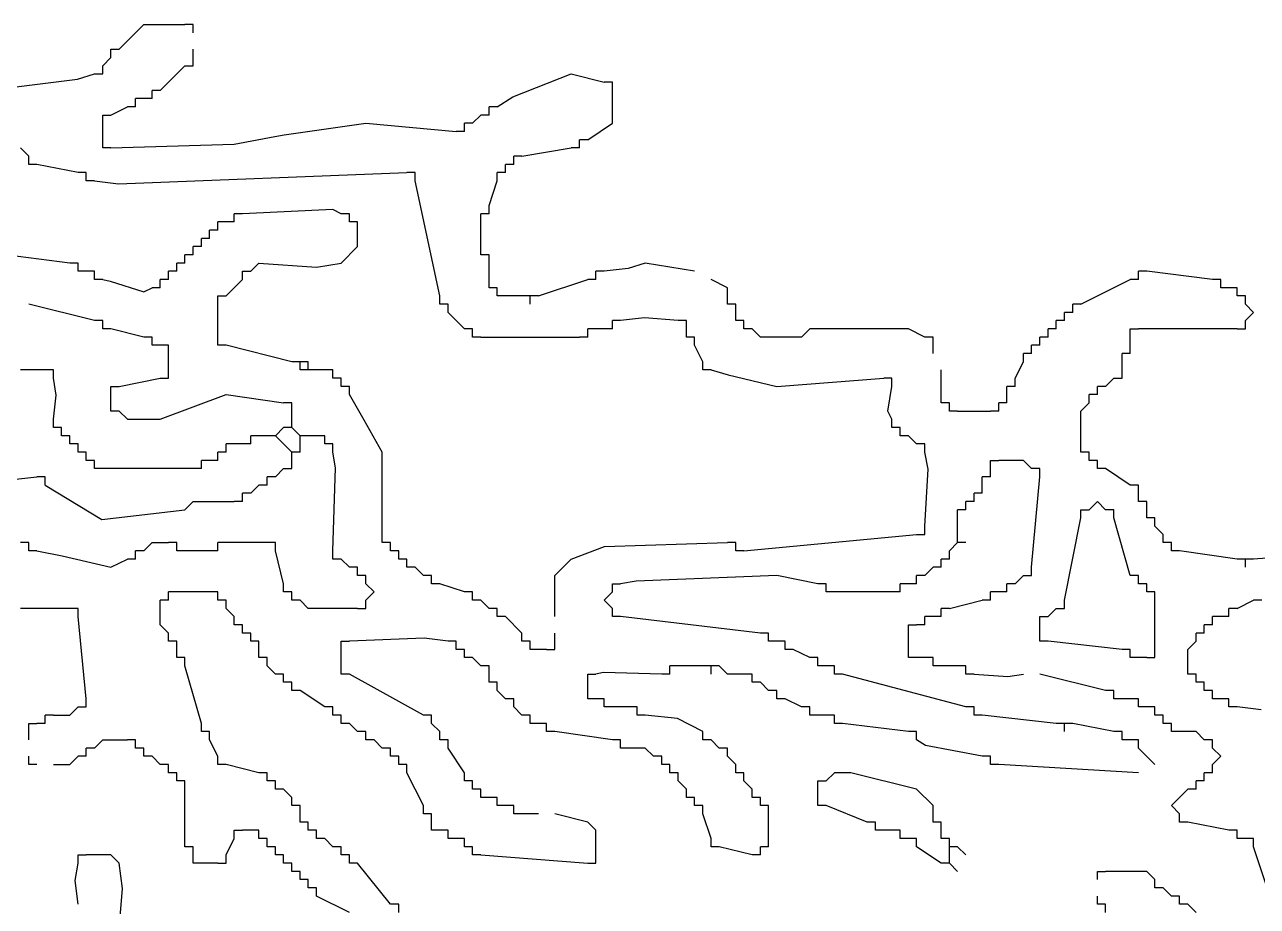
# Model space of a CAD drawing. Header units: metres. Extents: x -4.5 to 4.5, y -4.5 to 4.5.
# Drawn here: x 0.608 to 2.17, y 1.395 to 2.512 of the extents above; entities that cross this region are included whole.
import ezdxf

# ---------------------------------------------------------------- set-up
doc = ezdxf.new("R2010")
doc.units = ezdxf.units.M

msp = doc.modelspace()

# ---------------------------------------------------------------- linework, layer by layer
at = {"layer": '1', "color": 3}
for p, q in [((0.727766, 2.480512), (0.759016, 2.511762)), ((0.759016, 2.511762), (0.811099, 2.511762)), ((0.821516, 2.511762), (0.811099, 2.511762)), ((0.821516, 2.501346), (0.821516, 2.511762)), ((0.706932, 2.459679), (0.717349, 2.470096)), ((0.717349, 2.470096), (0.717349, 2.480512)), ((0.717349, 2.480512), (0.727766, 2.480512)), ((0.821516, 2.470096), (0.821516, 2.480512)), ((0.821516, 2.459679), (0.821516, 2.470096)), ((0.706932, 2.449262), (0.706932, 2.459679)), ((0.779849, 2.428429), (0.811099, 2.459679)), ((0.811099, 2.459679), (0.821516, 2.459679)), ((0.561099, 2.428429), (0.674881, 2.442852)), ((0.674881, 2.442852), (0.696516, 2.449262)), ((0.696516, 2.449262), (0.706932, 2.449262)), ((1.226724, 2.420096), (1.300682, 2.449262)), ((1.300682, 2.449262), (1.342349, 2.438846)), ((1.352766, 2.438846), (1.342349, 2.438846)), ((1.352766, 2.428429), (1.352766, 2.438846)), ((0.779849, 2.428429), (0.769432, 2.428429)), ((0.769432, 2.418012), (0.769432, 2.428429)), ((1.352766, 2.386762), (1.352766, 2.428429)), ((0.717349, 2.397179), (0.738182, 2.407596)), ((0.748599, 2.407596), (0.738182, 2.407596)), ((0.759016, 2.418012), (0.748599, 2.418012)), ((0.748599, 2.407596), (0.748599, 2.418012)), ((0.769432, 2.418012), (0.759016, 2.418012)), ((1.206932, 2.407596), (1.196516, 2.407596)), ((1.196516, 2.397179), (1.196516, 2.407596)), ((1.206932, 2.407596), (1.226724, 2.420096)), ((0.706932, 2.386762), (0.706932, 2.397179)), ((0.706932, 2.397179), (0.717349, 2.397179)), ((1.175682, 2.386762), (1.186099, 2.397179)), ((1.196516, 2.397179), (1.186099, 2.397179)), ((0.706932, 2.365929), (0.706932, 2.386762)), ((0.936724, 2.371971), (1.040266, 2.386762)), ((1.040266, 2.386762), (1.154849, 2.376346)), ((1.165266, 2.376346), (1.154849, 2.376346)), ((1.175682, 2.386762), (1.165266, 2.386762)), ((1.165266, 2.376346), (1.165266, 2.386762)), ((1.321516, 2.365929), (1.352766, 2.386762)), ((0.706932, 2.355512), (0.706932, 2.365929)), ((0.717349, 2.355512), (0.873295, 2.360376)), ((0.873295, 2.360376), (0.924881, 2.369935)), ((0.924881, 2.369935), (0.936724, 2.371971)), ((1.321516, 2.365929), (1.311099, 2.365929)), ((1.311099, 2.355512), (1.311099, 2.365929)), ((0.613182, 2.345096), (0.602766, 2.355512)), ((0.613182, 2.334679), (0.613182, 2.345096)), ((0.717349, 2.355512), (0.706932, 2.355512)), ((1.238182, 2.345096), (1.227766, 2.345096)), ((1.227766, 2.334679), (1.227766, 2.345096)), ((1.238182, 2.345096), (1.300682, 2.355512)), ((1.311099, 2.355512), (1.300682, 2.355512)), ((0.623599, 2.334679), (0.613182, 2.334679)), ((0.675682, 2.324262), (0.623599, 2.334679)), ((1.227766, 2.334679), (1.217349, 2.334679)), ((1.217349, 2.324262), (1.217349, 2.334679)), ((0.686099, 2.324262), (0.675682, 2.324262)), ((0.686099, 2.313846), (0.686099, 2.324262)), ((0.696516, 2.313846), (0.686099, 2.313846)), ((0.696516, 2.313846), (0.726847, 2.310169)), ((0.726847, 2.310169), (1.092349, 2.324262)), ((1.102766, 2.324262), (1.092349, 2.324262)), ((1.102766, 2.313846), (1.102766, 2.324262)), ((1.134016, 2.168012), (1.102766, 2.313846)), ((1.196516, 2.282596), (1.206932, 2.313846)), ((1.217349, 2.324262), (1.206932, 2.324262)), ((1.206932, 2.313846), (1.206932, 2.324262)), ((1.196516, 2.272179), (1.196516, 2.282596)), ((0.884016, 2.272179), (0.873599, 2.272179)), ((0.873599, 2.261762), (0.873599, 2.272179)), ((0.998599, 2.277387), (0.884016, 2.272179)), ((1.009016, 2.272179), (0.998599, 2.277387)), ((1.019432, 2.272179), (1.009016, 2.272179)), ((1.019432, 2.261762), (1.019432, 2.272179)), ((1.196516, 2.272179), (1.186099, 2.272179)), ((1.186099, 2.261762), (1.186099, 2.272179)), ((0.665266, 2.209679), (0.342349, 2.251346)), ((0.852766, 2.251346), (0.842349, 2.251346)), ((0.842349, 2.240929), (0.842349, 2.251346)), ((0.863182, 2.261762), (0.852766, 2.261762)), ((0.852766, 2.251346), (0.852766, 2.261762)), ((0.873599, 2.261762), (0.863182, 2.261762)), ((1.029849, 2.261762), (1.019432, 2.261762)), ((1.029849, 2.251346), (1.029849, 2.261762)), ((1.029849, 2.230512), (1.029849, 2.251346)), ((1.186099, 2.230512), (1.186099, 2.261762)), ((0.842349, 2.240929), (0.831932, 2.240929)), ((0.831932, 2.230512), (0.831932, 2.240929)), ((0.821516, 2.220096), (0.811099, 2.220096)), ((0.811099, 2.209679), (0.811099, 2.220096)), ((0.831932, 2.230512), (0.821516, 2.230512)), ((0.821516, 2.220096), (0.821516, 2.230512)), ((1.009016, 2.209679), (1.029849, 2.230512)), ((1.186099, 2.220096), (1.186099, 2.230512)), ((1.196516, 2.220096), (1.186099, 2.220096)), ((1.196516, 2.209679), (1.196516, 2.220096)), ((0.675682, 2.209679), (0.665266, 2.209679)), ((0.675682, 2.199262), (0.675682, 2.209679)), ((0.811099, 2.209679), (0.800682, 2.209679)), ((0.800682, 2.199262), (0.800682, 2.209679)), ((0.894432, 2.199262), (0.904849, 2.209679)), ((0.904849, 2.209679), (0.977766, 2.204471)), ((0.977766, 2.204471), (1.009016, 2.209679)), ((1.196516, 2.188846), (1.196516, 2.209679)), ((1.37268, 2.202939), (1.342349, 2.199262)), ((1.394432, 2.209679), (1.37268, 2.202939)), ((1.456932, 2.199262), (1.394432, 2.209679)), ((0.686099, 2.199262), (0.675682, 2.199262)), ((0.696516, 2.199262), (0.686099, 2.199262)), ((0.696516, 2.188846), (0.696516, 2.199262)), ((0.706932, 2.188846), (0.696516, 2.188846)), ((0.706932, 2.188846), (0.716307, 2.186762)), ((0.790266, 2.188846), (0.779849, 2.188846)), ((0.779849, 2.178429), (0.779849, 2.188846)), ((0.800682, 2.199262), (0.790266, 2.199262)), ((0.790266, 2.188846), (0.790266, 2.199262)), ((0.863182, 2.168012), (0.884016, 2.188846)), ((0.884016, 2.188846), (0.884016, 2.199262)), ((0.884016, 2.199262), (0.894432, 2.199262)), ((1.196516, 2.178429), (1.196516, 2.188846)), ((1.259016, 2.168012), (1.321516, 2.188846)), ((1.331932, 2.188846), (1.321516, 2.188846)), ((1.342349, 2.199262), (1.331932, 2.199262)), ((1.331932, 2.188846), (1.331932, 2.199262)), ((1.498599, 2.178429), (1.477766, 2.188846)), ((1.946516, 2.157596), (2.009016, 2.188846)), ((2.019432, 2.188846), (2.009016, 2.188846)), ((2.029849, 2.199262), (2.019432, 2.199262)), ((2.019432, 2.188846), (2.019432, 2.199262)), ((2.113182, 2.188846), (2.029849, 2.199262)), ((2.123599, 2.188846), (2.113182, 2.188846)), ((2.123599, 2.178429), (2.123599, 2.188846)), ((0.716307, 2.186762), (0.759016, 2.173221)), ((0.759016, 2.173221), (0.769432, 2.178429)), ((0.779849, 2.178429), (0.769432, 2.178429)), ((1.206932, 2.178429), (1.196516, 2.178429)), ((1.206932, 2.168012), (1.206932, 2.178429)), ((1.498599, 2.168012), (1.498599, 2.178429)), ((2.134016, 2.178429), (2.123599, 2.178429)), ((2.144432, 2.178429), (2.134016, 2.178429)), ((2.144432, 2.168012), (2.144432, 2.178429)), ((0.696516, 2.136762), (0.613182, 2.157596)), ((0.852766, 2.157596), (0.852766, 2.168012)), ((0.852766, 2.168012), (0.863182, 2.168012)), ((0.852766, 2.115929), (0.852766, 2.157596)), ((1.134016, 2.157596), (1.134016, 2.168012)), ((1.144432, 2.157596), (1.134016, 2.157596)), ((1.144432, 2.147179), (1.144432, 2.157596)), ((1.217349, 2.168012), (1.206932, 2.168012)), ((1.238182, 2.168012), (1.217349, 2.168012)), ((1.248599, 2.168012), (1.238182, 2.168012)), ((1.259016, 2.168012), (1.248599, 2.168012)), ((1.248599, 2.157596), (1.248599, 2.168012)), ((1.498599, 2.157596), (1.498599, 2.168012)), ((1.509016, 2.157596), (1.498599, 2.157596)), ((1.509016, 2.147179), (1.509016, 2.157596)), ((1.946516, 2.157596), (1.936099, 2.157596)), ((1.936099, 2.147179), (1.936099, 2.157596)), ((2.154849, 2.168012), (2.144432, 2.168012)), ((2.154849, 2.157596), (2.154849, 2.168012)), ((2.165266, 2.147179), (2.154849, 2.157596)), ((1.165266, 2.126346), (1.144432, 2.147179)), ((1.393513, 2.140439), (1.363182, 2.136762)), ((1.436099, 2.136762), (1.393513, 2.140439)), ((1.509016, 2.136762), (1.509016, 2.147179)), ((1.936099, 2.147179), (1.925682, 2.147179)), ((1.925682, 2.136762), (1.925682, 2.147179)), ((2.154849, 2.136762), (2.165266, 2.147179)), ((0.706932, 2.136762), (0.696516, 2.136762)), ((0.706932, 2.126346), (0.706932, 2.136762)), ((0.717349, 2.126346), (0.706932, 2.126346)), ((0.759016, 2.115929), (0.717349, 2.126346)), ((1.175682, 2.126346), (1.165266, 2.126346)), ((1.175682, 2.115929), (1.175682, 2.126346)), ((1.331932, 2.126346), (1.321516, 2.126346)), ((1.321516, 2.115929), (1.321516, 2.126346)), ((1.342349, 2.126346), (1.331932, 2.126346)), ((1.352766, 2.126346), (1.342349, 2.126346)), ((1.363182, 2.136762), (1.352766, 2.136762)), ((1.352766, 2.126346), (1.352766, 2.136762)), ((1.446516, 2.136762), (1.436099, 2.136762)), ((1.446516, 2.126346), (1.446516, 2.136762)), ((1.446516, 2.115929), (1.446516, 2.126346)), ((1.519432, 2.136762), (1.509016, 2.136762)), ((1.519432, 2.126346), (1.519432, 2.136762)), ((1.529849, 2.126346), (1.519432, 2.126346)), ((1.540266, 2.115929), (1.529849, 2.126346)), ((1.602766, 2.126346), (1.592349, 2.115929)), ((1.727766, 2.126346), (1.602766, 2.126346)), ((1.748599, 2.115929), (1.727766, 2.126346)), ((1.915266, 2.126346), (1.904849, 2.126346)), ((1.904849, 2.115929), (1.904849, 2.126346)), ((1.925682, 2.136762), (1.915266, 2.136762)), ((1.915266, 2.126346), (1.915266, 2.136762)), ((2.009016, 2.115929), (2.009016, 2.126346)), ((2.009016, 2.126346), (2.019432, 2.126346)), ((2.144432, 2.126346), (2.019432, 2.126346)), ((2.144432, 2.126346), (2.154849, 2.126346)), ((2.154849, 2.126346), (2.154849, 2.136762)), ((0.769432, 2.115929), (0.759016, 2.115929)), ((0.769432, 2.105512), (0.769432, 2.115929)), ((0.852766, 2.105512), (0.852766, 2.115929)), ((1.186099, 2.115929), (1.175682, 2.115929)), ((1.186099, 2.115929), (1.311099, 2.115929)), ((1.321516, 2.115929), (1.311099, 2.115929)), ((1.456932, 2.115929), (1.446516, 2.115929)), ((1.456932, 2.105512), (1.456932, 2.115929)), ((1.592349, 2.115929), (1.540266, 2.115929)), ((1.759016, 2.115929), (1.748599, 2.115929)), ((1.759016, 2.105512), (1.759016, 2.115929)), ((1.904849, 2.115929), (1.894432, 2.115929)), ((1.894432, 2.105512), (1.894432, 2.115929)), ((2.009016, 2.105512), (2.009016, 2.115929)), ((0.779849, 2.105512), (0.769432, 2.105512)), ((0.790266, 2.105512), (0.779849, 2.105512)), ((0.790266, 2.095096), (0.790266, 2.105512)), ((0.790266, 2.074262), (0.790266, 2.095096)), ((0.863182, 2.105512), (0.852766, 2.105512)), ((0.946516, 2.084679), (0.863182, 2.105512)), ((1.467349, 2.084679), (1.456932, 2.105512)), ((1.759016, 2.095096), (1.759016, 2.105512)), ((1.884016, 2.095096), (1.873599, 2.095096)), ((1.873599, 2.084679), (1.873599, 2.095096)), ((1.894432, 2.105512), (1.884016, 2.105512)), ((1.884016, 2.095096), (1.884016, 2.105512)), ((2.009016, 2.095096), (1.998599, 2.095096)), ((1.998599, 2.084679), (1.998599, 2.095096)), ((2.009016, 2.095096), (2.009016, 2.105512)), ((0.956932, 2.084679), (0.946516, 2.084679)), ((0.967349, 2.084679), (0.956932, 2.084679)), ((0.956932, 2.074262), (0.956932, 2.084679)), ((0.967349, 2.074262), (0.967349, 2.084679)), ((1.467349, 2.074262), (1.467349, 2.084679)), ((1.863182, 2.063846), (1.873599, 2.084679)), ((1.998599, 2.074262), (1.998599, 2.084679)), ((0.634016, 2.074262), (0.602766, 2.074262)), ((0.644432, 2.074262), (0.634016, 2.074262)), ((0.644432, 2.063846), (0.644432, 2.074262)), ((0.648109, 2.042093), (0.644432, 2.063846)), ((0.727766, 2.053429), (0.779849, 2.063846)), ((0.779849, 2.063846), (0.790266, 2.063846)), ((0.790266, 2.063846), (0.790266, 2.074262)), ((0.967349, 2.074262), (0.956932, 2.074262)), ((0.977766, 2.074262), (0.967349, 2.074262)), ((0.988182, 2.074262), (0.977766, 2.074262)), ((0.998599, 2.074262), (0.988182, 2.074262)), ((0.998599, 2.063846), (0.998599, 2.074262)), ((1.009016, 2.063846), (0.998599, 2.063846)), ((1.009016, 2.053429), (1.009016, 2.063846)), ((1.477766, 2.074262), (1.467349, 2.074262)), ((1.477766, 2.074262), (1.4994, 2.067852)), ((1.4994, 2.067852), (1.561099, 2.053429)), ((1.561099, 2.053429), (1.696516, 2.063846)), ((1.706932, 2.063846), (1.696516, 2.063846)), ((1.706932, 2.053429), (1.706932, 2.063846)), ((1.769432, 2.043012), (1.769432, 2.074262)), ((1.863182, 2.053429), (1.863182, 2.063846)), ((1.977766, 2.053429), (1.988182, 2.063846)), ((1.988182, 2.063846), (1.998599, 2.063846)), ((1.998599, 2.063846), (1.998599, 2.074262)), ((0.717349, 2.043012), (0.717349, 2.053429)), ((0.717349, 2.053429), (0.727766, 2.053429)), ((1.019432, 2.053429), (1.009016, 2.053429)), ((1.019432, 2.043012), (1.019432, 2.053429)), ((1.701724, 2.022179), (1.706932, 2.053429)), ((1.863182, 2.053429), (1.852766, 2.053429)), ((1.852766, 2.043012), (1.852766, 2.053429)), ((1.977766, 2.053429), (1.967349, 2.053429)), ((1.967349, 2.043012), (1.967349, 2.053429)), ((0.644432, 2.011762), (0.648109, 2.042093)), ((0.717349, 2.032596), (0.717349, 2.043012)), ((0.717349, 2.022179), (0.717349, 2.032596)), ((0.779849, 2.011762), (0.863182, 2.043012)), ((0.863182, 2.043012), (0.936099, 2.032596)), ((0.946516, 2.032596), (0.936099, 2.032596)), ((0.946516, 2.022179), (0.946516, 2.032596)), ((1.038182, 2.010721), (1.019432, 2.043012)), ((1.769432, 2.032596), (1.769432, 2.043012)), ((1.779849, 2.032596), (1.769432, 2.032596)), ((1.779849, 2.022179), (1.779849, 2.032596)), ((1.852766, 2.032596), (1.842349, 2.032596)), ((1.842349, 2.022179), (1.842349, 2.032596)), ((1.852766, 2.032596), (1.852766, 2.043012)), ((1.946516, 2.022179), (1.956932, 2.032596)), ((1.967349, 2.043012), (1.956932, 2.043012)), ((1.956932, 2.032596), (1.956932, 2.043012)), ((0.727766, 2.022179), (0.717349, 2.022179)), ((0.727766, 2.022179), (0.738182, 2.011762)), ((0.946516, 2.011762), (0.946516, 2.022179)), ((1.706932, 2.011762), (1.701724, 2.022179)), ((1.790266, 2.022179), (1.779849, 2.022179)), ((1.790266, 2.022179), (1.831932, 2.022179)), ((1.842349, 2.022179), (1.831932, 2.022179)), ((1.946516, 1.980512), (1.946516, 2.022179)), ((0.644432, 2.001346), (0.644432, 2.011762)), ((0.654849, 2.001346), (0.644432, 2.001346)), ((0.654849, 1.990929), (0.654849, 2.001346)), ((0.738182, 2.011762), (0.779849, 2.011762)), ((0.925682, 1.990929), (0.936099, 2.001346)), ((0.946516, 2.001346), (0.936099, 2.001346)), ((0.946516, 2.001346), (0.946516, 2.011762)), ((0.956932, 1.990929), (0.946516, 2.001346)), ((1.061099, 1.970096), (1.038182, 2.010721)), ((1.706932, 2.001346), (1.706932, 2.011762)), ((1.717349, 2.001346), (1.706932, 2.001346)), ((1.717349, 1.990929), (1.717349, 2.001346)), ((0.665266, 1.990929), (0.654849, 1.990929)), ((0.665266, 1.980512), (0.665266, 1.990929)), ((0.904849, 1.990929), (0.894432, 1.990929)), ((0.894432, 1.980512), (0.894432, 1.990929)), ((0.925682, 1.990929), (0.904849, 1.990929)), ((0.946516, 1.970096), (0.925682, 1.990929)), ((0.967349, 1.990929), (0.956932, 1.990929)), ((0.956932, 1.980512), (0.956932, 1.990929)), ((0.977766, 1.990929), (0.967349, 1.990929)), ((0.988182, 1.990929), (0.977766, 1.990929)), ((0.988182, 1.980512), (0.988182, 1.990929)), ((1.727766, 1.990929), (1.717349, 1.990929)), ((1.738182, 1.980512), (1.727766, 1.990929)), ((0.675682, 1.980512), (0.665266, 1.980512)), ((0.675682, 1.970096), (0.675682, 1.980512)), ((0.686099, 1.970096), (0.675682, 1.970096)), ((0.686099, 1.959679), (0.686099, 1.970096)), ((0.863182, 1.970096), (0.852766, 1.970096)), ((0.852766, 1.959679), (0.852766, 1.970096)), ((0.873599, 1.980512), (0.863182, 1.980512)), ((0.863182, 1.970096), (0.863182, 1.980512)), ((0.884016, 1.980512), (0.873599, 1.980512)), ((0.894432, 1.980512), (0.884016, 1.980512)), ((0.956932, 1.970096), (0.946516, 1.970096)), ((0.946516, 1.959679), (0.946516, 1.970096)), ((0.956932, 1.970096), (0.956932, 1.980512)), ((0.998599, 1.980512), (0.988182, 1.980512)), ((0.998599, 1.970096), (0.998599, 1.980512)), ((1.001724, 1.950304), (0.998599, 1.970096)), ((1.061099, 1.865929), (1.061099, 1.970096)), ((1.748599, 1.980512), (1.738182, 1.980512)), ((1.748599, 1.970096), (1.748599, 1.980512)), ((1.753086, 1.948701), (1.748599, 1.970096)), ((1.946516, 1.970096), (1.946516, 1.980512)), ((1.956932, 1.970096), (1.946516, 1.970096)), ((1.956932, 1.959679), (1.956932, 1.970096)), ((0.696516, 1.959679), (0.686099, 1.959679)), ((0.696516, 1.949262), (0.696516, 1.959679)), ((0.842349, 1.959679), (0.831932, 1.959679)), ((0.831932, 1.949262), (0.831932, 1.959679)), ((0.852766, 1.959679), (0.842349, 1.959679)), ((0.946516, 1.949262), (0.946516, 1.959679)), ((1.831932, 1.949262), (1.831932, 1.959679)), ((1.831932, 1.959679), (1.842349, 1.959679)), ((1.873599, 1.959679), (1.842349, 1.959679)), ((1.884016, 1.949262), (1.873599, 1.959679)), ((1.967349, 1.959679), (1.956932, 1.959679)), ((1.967349, 1.949262), (1.967349, 1.959679)), ((0.529849, 1.928429), (0.623599, 1.938846)), ((0.634016, 1.938846), (0.623599, 1.938846)), ((0.634016, 1.928429), (0.634016, 1.938846)), ((0.706932, 1.949262), (0.696516, 1.949262)), ((0.821516, 1.949262), (0.706932, 1.949262)), ((0.831932, 1.949262), (0.821516, 1.949262)), ((0.925682, 1.938846), (0.915266, 1.938846)), ((0.915266, 1.928429), (0.915266, 1.938846)), ((0.925682, 1.938846), (0.936099, 1.949262)), ((0.936099, 1.949262), (0.946516, 1.949262)), ((0.998599, 1.845096), (1.001724, 1.950304)), ((1.748599, 1.876346), (1.753086, 1.948701)), ((1.831932, 1.938846), (1.821516, 1.938846)), ((1.821516, 1.928429), (1.821516, 1.938846)), ((1.831932, 1.938846), (1.831932, 1.949262)), ((1.894432, 1.949262), (1.884016, 1.949262)), ((1.884016, 1.824262), (1.894432, 1.938846)), ((1.894432, 1.938846), (1.894432, 1.949262)), ((1.977766, 1.949262), (1.967349, 1.949262)), ((2.009016, 1.928429), (1.977766, 1.949262)), ((0.634016, 1.928429), (0.705891, 1.884679)), ((0.894432, 1.918012), (0.904849, 1.928429)), ((0.915266, 1.928429), (0.904849, 1.928429)), ((1.821516, 1.918012), (1.821516, 1.928429)), ((2.019432, 1.928429), (2.009016, 1.928429)), ((2.019432, 1.918012), (2.019432, 1.928429)), ((0.811099, 1.897179), (0.821516, 1.907596)), ((0.821516, 1.907596), (0.873599, 1.907596)), ((0.884016, 1.907596), (0.873599, 1.907596)), ((0.894432, 1.918012), (0.884016, 1.918012)), ((0.884016, 1.907596), (0.884016, 1.918012)), ((1.811099, 1.907596), (1.800682, 1.907596)), ((1.800682, 1.897179), (1.800682, 1.907596)), ((1.821516, 1.918012), (1.811099, 1.918012)), ((1.811099, 1.907596), (1.811099, 1.918012)), ((1.967349, 1.907596), (1.956932, 1.897179)), ((1.977766, 1.897179), (1.967349, 1.907596)), ((2.019432, 1.907596), (2.019432, 1.918012)), ((2.029849, 1.907596), (2.019432, 1.907596)), ((2.029849, 1.897179), (2.029849, 1.907596)), ((0.705891, 1.884679), (0.811099, 1.897179)), ((1.800682, 1.897179), (1.790266, 1.897179)), ((1.790266, 1.886762), (1.790266, 1.897179)), ((1.946516, 1.886762), (1.946516, 1.897179)), ((1.946516, 1.897179), (1.956932, 1.897179)), ((1.988182, 1.897179), (1.977766, 1.897179)), ((1.988182, 1.886762), (1.988182, 1.897179)), ((2.029849, 1.886762), (2.029849, 1.897179)), ((1.748599, 1.865929), (1.748599, 1.876346)), ((1.790266, 1.865929), (1.790266, 1.886762)), ((1.925682, 1.782596), (1.946516, 1.886762)), ((2.009016, 1.813846), (1.988182, 1.886762)), ((2.040266, 1.886762), (2.029849, 1.886762)), ((2.040266, 1.876346), (2.040266, 1.886762)), ((2.050682, 1.865929), (2.040266, 1.876346)), ((1.061099, 1.855512), (1.061099, 1.865929)), ((1.519432, 1.845096), (1.738182, 1.865929)), ((1.738182, 1.865929), (1.748599, 1.865929)), ((1.790266, 1.855512), (1.790266, 1.865929)), ((2.050682, 1.855512), (2.050682, 1.865929)), ((0.613182, 1.855512), (0.602766, 1.855512)), ((0.613182, 1.845096), (0.613182, 1.855512)), ((0.623599, 1.845096), (0.613182, 1.845096)), ((0.623599, 1.845096), (0.65565, 1.838685)), ((0.759016, 1.845096), (0.748599, 1.845096)), ((0.748599, 1.834679), (0.748599, 1.845096)), ((0.759016, 1.845096), (0.769432, 1.855512)), ((0.769432, 1.855512), (0.790266, 1.855512)), ((0.800682, 1.855512), (0.790266, 1.855512)), ((0.800682, 1.845096), (0.800682, 1.855512)), ((0.811099, 1.845096), (0.800682, 1.845096)), ((0.842349, 1.845096), (0.811099, 1.845096)), ((0.852766, 1.845096), (0.842349, 1.845096)), ((0.863182, 1.855512), (0.852766, 1.855512)), ((0.852766, 1.845096), (0.852766, 1.855512)), ((0.915266, 1.855512), (0.863182, 1.855512)), ((0.925682, 1.855512), (0.915266, 1.855512)), ((0.925682, 1.845096), (0.925682, 1.855512)), ((0.936099, 1.803429), (0.925682, 1.845096)), ((0.998599, 1.834679), (0.998599, 1.845096)), ((1.071516, 1.855512), (1.061099, 1.855512)), ((1.071516, 1.845096), (1.071516, 1.855512)), ((1.081932, 1.845096), (1.071516, 1.845096)), ((1.081932, 1.834679), (1.081932, 1.845096)), ((1.300682, 1.834679), (1.342653, 1.850649)), ((1.342653, 1.850649), (1.498599, 1.855512)), ((1.509016, 1.855512), (1.498599, 1.855512)), ((1.509016, 1.845096), (1.509016, 1.855512)), ((1.519432, 1.845096), (1.509016, 1.845096)), ((1.779849, 1.845096), (1.790266, 1.855512)), ((1.779849, 1.834679), (1.779849, 1.845096)), ((1.800682, 1.855512), (1.790266, 1.855512)), ((2.061099, 1.855512), (2.050682, 1.855512)), ((2.061099, 1.845096), (2.061099, 1.855512)), ((2.071516, 1.845096), (2.061099, 1.845096)), ((2.144432, 1.834679), (2.071516, 1.845096)), ((0.65565, 1.838685), (0.717349, 1.824262)), ((0.717349, 1.824262), (0.738182, 1.834679)), ((0.748599, 1.834679), (0.738182, 1.834679)), ((1.009016, 1.834679), (0.998599, 1.834679)), ((1.019432, 1.824262), (1.009016, 1.834679)), ((1.092349, 1.834679), (1.081932, 1.834679)), ((1.092349, 1.824262), (1.092349, 1.834679)), ((1.279849, 1.813846), (1.300682, 1.834679)), ((1.779849, 1.834679), (1.769432, 1.834679)), ((1.769432, 1.824262), (1.769432, 1.834679)), ((2.154849, 1.834679), (2.144432, 1.834679)), ((2.165266, 1.834679), (2.154849, 1.834679)), ((2.154849, 1.824262), (2.154849, 1.834679)), ((2.227141, 1.839054), (2.165266, 1.834679)), ((1.029849, 1.824262), (1.019432, 1.824262)), ((1.029849, 1.813846), (1.029849, 1.824262)), ((1.040266, 1.813846), (1.029849, 1.813846)), ((1.040266, 1.803429), (1.040266, 1.813846)), ((1.102766, 1.824262), (1.092349, 1.824262)), ((1.113182, 1.813846), (1.102766, 1.824262)), ((1.123599, 1.813846), (1.113182, 1.813846)), ((1.123599, 1.803429), (1.123599, 1.813846)), ((1.279849, 1.761762), (1.279849, 1.813846)), ((1.561099, 1.813846), (1.382974, 1.806554)), ((1.613182, 1.803429), (1.561099, 1.813846)), ((1.748599, 1.813846), (1.738182, 1.813846)), ((1.738182, 1.803429), (1.738182, 1.813846)), ((1.748599, 1.813846), (1.759016, 1.824262)), ((1.769432, 1.824262), (1.759016, 1.824262)), ((1.863182, 1.803429), (1.873599, 1.813846)), ((1.873599, 1.813846), (1.884016, 1.813846)), ((1.884016, 1.813846), (1.884016, 1.824262)), ((2.019432, 1.813846), (2.009016, 1.813846)), ((2.019432, 1.803429), (2.019432, 1.813846)), ((0.936099, 1.793012), (0.936099, 1.803429)), ((1.050682, 1.793012), (1.040266, 1.803429)), ((1.134016, 1.803429), (1.123599, 1.803429)), ((1.165266, 1.793012), (1.134016, 1.803429)), ((1.352766, 1.793012), (1.352766, 1.803429)), ((1.352766, 1.803429), (1.363182, 1.803429)), ((1.382974, 1.806554), (1.363182, 1.803429)), ((1.623599, 1.803429), (1.613182, 1.803429)), ((1.623599, 1.793012), (1.623599, 1.803429)), ((1.727766, 1.803429), (1.717349, 1.803429)), ((1.717349, 1.793012), (1.717349, 1.803429)), ((1.738182, 1.803429), (1.727766, 1.803429)), ((1.863182, 1.803429), (1.852766, 1.803429)), ((1.852766, 1.793012), (1.852766, 1.803429)), ((2.029849, 1.803429), (2.019432, 1.803429)), ((2.029849, 1.793012), (2.029849, 1.803429)), ((0.790266, 1.782596), (0.779849, 1.782596)), ((0.779849, 1.772179), (0.779849, 1.782596)), ((0.800682, 1.793012), (0.790266, 1.793012)), ((0.790266, 1.782596), (0.790266, 1.793012)), ((0.842349, 1.793012), (0.800682, 1.793012)), ((0.852766, 1.793012), (0.842349, 1.793012)), ((0.852766, 1.782596), (0.852766, 1.793012)), ((0.863182, 1.782596), (0.852766, 1.782596)), ((0.863182, 1.772179), (0.863182, 1.782596)), ((0.946516, 1.793012), (0.936099, 1.793012)), ((0.946516, 1.782596), (0.946516, 1.793012)), ((0.956932, 1.782596), (0.946516, 1.782596)), ((0.967349, 1.772179), (0.956932, 1.782596)), ((1.040266, 1.782596), (1.050682, 1.793012)), ((1.040266, 1.772179), (1.040266, 1.782596)), ((1.175682, 1.793012), (1.165266, 1.793012)), ((1.175682, 1.782596), (1.175682, 1.793012)), ((1.186099, 1.782596), (1.175682, 1.782596)), ((1.196516, 1.772179), (1.186099, 1.782596)), ((1.342349, 1.782596), (1.352766, 1.793012)), ((1.352766, 1.772179), (1.342349, 1.782596)), ((1.634016, 1.793012), (1.623599, 1.793012)), ((1.706932, 1.793012), (1.634016, 1.793012)), ((1.717349, 1.793012), (1.706932, 1.793012)), ((1.779849, 1.772179), (1.821516, 1.782596)), ((1.831932, 1.782596), (1.821516, 1.782596)), ((1.842349, 1.793012), (1.831932, 1.793012)), ((1.831932, 1.782596), (1.831932, 1.793012)), ((1.852766, 1.793012), (1.842349, 1.793012)), ((1.925682, 1.772179), (1.925682, 1.782596)), ((2.040266, 1.793012), (2.029849, 1.793012)), ((2.040266, 1.782596), (2.040266, 1.793012)), ((2.040266, 1.720096), (2.040266, 1.782596)), ((2.144432, 1.772179), (2.165266, 1.782596)), ((2.175682, 1.782596), (2.165266, 1.782596)), ((0.665266, 1.772179), (0.602766, 1.772179)), ((0.675682, 1.772179), (0.665266, 1.772179)), ((0.675682, 1.761762), (0.675682, 1.772179)), ((0.779849, 1.751346), (0.779849, 1.772179)), ((0.873599, 1.761762), (0.863182, 1.772179)), ((1.029849, 1.772179), (0.967349, 1.772179)), ((1.029849, 1.772179), (1.040266, 1.772179)), ((1.206932, 1.772179), (1.196516, 1.772179)), ((1.206932, 1.761762), (1.206932, 1.772179)), ((1.352766, 1.761762), (1.352766, 1.772179)), ((1.779849, 1.772179), (1.769432, 1.772179)), ((1.769432, 1.761762), (1.769432, 1.772179)), ((1.904849, 1.761762), (1.915266, 1.772179)), ((1.915266, 1.772179), (1.925682, 1.772179)), ((2.144432, 1.772179), (2.134016, 1.772179)), ((2.134016, 1.761762), (2.134016, 1.772179)), ((0.686099, 1.657596), (0.675682, 1.761762)), ((0.790266, 1.740929), (0.779849, 1.751346)), ((0.873599, 1.751346), (0.873599, 1.761762)), ((0.884016, 1.751346), (0.873599, 1.751346)), ((0.884016, 1.740929), (0.884016, 1.751346)), ((1.217349, 1.761762), (1.206932, 1.761762)), ((1.238182, 1.740929), (1.217349, 1.761762)), ((1.363182, 1.761762), (1.352766, 1.761762)), ((1.540266, 1.740929), (1.363182, 1.761762)), ((1.727766, 1.740929), (1.727766, 1.751346)), ((1.727766, 1.751346), (1.738182, 1.751346)), ((1.748599, 1.751346), (1.738182, 1.751346)), ((1.759016, 1.761762), (1.748599, 1.761762)), ((1.748599, 1.751346), (1.748599, 1.761762)), ((1.769432, 1.761762), (1.759016, 1.761762)), ((1.894432, 1.751346), (1.894432, 1.761762)), ((1.894432, 1.761762), (1.904849, 1.761762)), ((1.894432, 1.740929), (1.894432, 1.751346)), ((2.113182, 1.751346), (2.102766, 1.751346)), ((2.102766, 1.740929), (2.102766, 1.751346)), ((2.123599, 1.761762), (2.113182, 1.761762)), ((2.113182, 1.751346), (2.113182, 1.761762)), ((2.134016, 1.761762), (2.123599, 1.761762)), ((0.790266, 1.730512), (0.790266, 1.740929)), ((0.894432, 1.740929), (0.884016, 1.740929)), ((0.894432, 1.730512), (0.894432, 1.740929)), ((1.114101, 1.734189), (1.019432, 1.730512)), ((1.144432, 1.730512), (1.114101, 1.734189)), ((1.238182, 1.730512), (1.238182, 1.740929)), ((1.279849, 1.730512), (1.279849, 1.740929)), ((1.550682, 1.740929), (1.540266, 1.740929)), ((1.550682, 1.730512), (1.550682, 1.740929)), ((1.727766, 1.720096), (1.727766, 1.740929)), ((1.894432, 1.730512), (1.894432, 1.740929)), ((2.102766, 1.740929), (2.092349, 1.740929)), ((2.092349, 1.730512), (2.092349, 1.740929)), ((0.800682, 1.730512), (0.790266, 1.730512)), ((0.800682, 1.720096), (0.800682, 1.730512)), ((0.800682, 1.709679), (0.800682, 1.720096)), ((0.904849, 1.730512), (0.894432, 1.730512)), ((0.904849, 1.720096), (0.904849, 1.730512)), ((0.904849, 1.709679), (0.904849, 1.720096)), ((1.009016, 1.720096), (1.009016, 1.730512)), ((1.009016, 1.730512), (1.019432, 1.730512)), ((1.009016, 1.699262), (1.009016, 1.720096)), ((1.154849, 1.730512), (1.144432, 1.730512)), ((1.154849, 1.720096), (1.154849, 1.730512)), ((1.165266, 1.720096), (1.154849, 1.720096)), ((1.165266, 1.709679), (1.165266, 1.720096)), ((1.248599, 1.730512), (1.238182, 1.730512)), ((1.248599, 1.720096), (1.248599, 1.730512)), ((1.259016, 1.720096), (1.248599, 1.720096)), ((1.269432, 1.720096), (1.259016, 1.720096)), ((1.269432, 1.720096), (1.279849, 1.720096)), ((1.279849, 1.720096), (1.279849, 1.730512)), ((1.561099, 1.730512), (1.550682, 1.730512)), ((1.571516, 1.730512), (1.561099, 1.730512)), ((1.571516, 1.720096), (1.571516, 1.730512)), ((1.581932, 1.720096), (1.571516, 1.720096)), ((1.602766, 1.709679), (1.581932, 1.720096)), ((1.727766, 1.709679), (1.727766, 1.720096)), ((1.904849, 1.730512), (1.894432, 1.730512)), ((1.998599, 1.720096), (1.904849, 1.730512)), ((2.009016, 1.720096), (1.998599, 1.720096)), ((2.009016, 1.709679), (2.009016, 1.720096)), ((2.040266, 1.709679), (2.040266, 1.720096)), ((2.081932, 1.720096), (2.092349, 1.730512)), ((2.081932, 1.699262), (2.081932, 1.720096)), ((0.811099, 1.709679), (0.800682, 1.709679)), ((0.811099, 1.699262), (0.811099, 1.709679)), ((0.915266, 1.709679), (0.904849, 1.709679)), ((0.915266, 1.699262), (0.915266, 1.709679)), ((1.175682, 1.709679), (1.165266, 1.709679)), ((1.186099, 1.699262), (1.175682, 1.709679)), ((1.613182, 1.709679), (1.602766, 1.709679)), ((1.613182, 1.699262), (1.613182, 1.709679)), ((1.738182, 1.709679), (1.727766, 1.709679)), ((1.748599, 1.709679), (1.738182, 1.709679)), ((1.759016, 1.709679), (1.748599, 1.709679)), ((1.759016, 1.699262), (1.759016, 1.709679)), ((2.019432, 1.709679), (2.009016, 1.709679)), ((2.029849, 1.709679), (2.019432, 1.709679)), ((2.029849, 1.709679), (2.040266, 1.709679)), ((0.831932, 1.626346), (0.811099, 1.699262)), ((0.925682, 1.688846), (0.915266, 1.699262)), ((0.936099, 1.688846), (0.925682, 1.688846)), ((0.936099, 1.678429), (0.936099, 1.688846)), ((1.009016, 1.688846), (1.009016, 1.699262)), ((1.019432, 1.688846), (1.009016, 1.688846)), ((1.113182, 1.636762), (1.019432, 1.688846)), ((1.196516, 1.699262), (1.186099, 1.699262)), ((1.196516, 1.688846), (1.196516, 1.699262)), ((1.196516, 1.678429), (1.196516, 1.688846)), ((1.321516, 1.678429), (1.321516, 1.688846)), ((1.321516, 1.688846), (1.331932, 1.688846)), ((1.341307, 1.690929), (1.331932, 1.688846)), ((1.415266, 1.688846), (1.341307, 1.690929)), ((1.425682, 1.688846), (1.415266, 1.688846)), ((1.436099, 1.699262), (1.425682, 1.699262)), ((1.425682, 1.688846), (1.425682, 1.699262)), ((1.467349, 1.699262), (1.436099, 1.699262)), ((1.477766, 1.699262), (1.467349, 1.699262)), ((1.488182, 1.699262), (1.477766, 1.699262)), ((1.477766, 1.688846), (1.477766, 1.699262)), ((1.498599, 1.688846), (1.488182, 1.699262)), ((1.519432, 1.688846), (1.498599, 1.688846)), ((1.529849, 1.688846), (1.519432, 1.688846)), ((1.529849, 1.678429), (1.529849, 1.688846)), ((1.623599, 1.699262), (1.613182, 1.699262)), ((1.634016, 1.699262), (1.623599, 1.699262)), ((1.634016, 1.688846), (1.634016, 1.699262)), ((1.644432, 1.688846), (1.634016, 1.688846)), ((1.800682, 1.647179), (1.644432, 1.688846)), ((1.769432, 1.699262), (1.759016, 1.699262)), ((1.790266, 1.699262), (1.769432, 1.699262)), ((1.800682, 1.699262), (1.790266, 1.699262)), ((1.800682, 1.688846), (1.800682, 1.699262)), ((1.811099, 1.688846), (1.800682, 1.688846)), ((1.811099, 1.688846), (1.853807, 1.685721)), ((1.853807, 1.685721), (1.873599, 1.688846)), ((1.977766, 1.668012), (1.894432, 1.688846)), ((2.081932, 1.688846), (2.081932, 1.699262)), ((2.092349, 1.688846), (2.081932, 1.688846)), ((2.092349, 1.678429), (2.092349, 1.688846)), ((0.946516, 1.678429), (0.936099, 1.678429)), ((0.946516, 1.668012), (0.946516, 1.678429)), ((1.206932, 1.678429), (1.196516, 1.678429)), ((1.206932, 1.668012), (1.206932, 1.678429)), ((1.321516, 1.668012), (1.321516, 1.678429)), ((1.540266, 1.678429), (1.529849, 1.678429)), ((1.550682, 1.668012), (1.540266, 1.678429)), ((2.102766, 1.678429), (2.092349, 1.678429)), ((2.102766, 1.668012), (2.102766, 1.678429)), ((0.686099, 1.647179), (0.686099, 1.657596)), ((0.956932, 1.668012), (0.946516, 1.668012)), ((0.988182, 1.647179), (0.956932, 1.668012)), ((1.217349, 1.657596), (1.206932, 1.668012)), ((1.227766, 1.657596), (1.217349, 1.657596)), ((1.227766, 1.647179), (1.227766, 1.657596)), ((1.321516, 1.657596), (1.321516, 1.668012)), ((1.331932, 1.657596), (1.321516, 1.657596)), ((1.342349, 1.657596), (1.331932, 1.657596)), ((1.342349, 1.647179), (1.342349, 1.657596)), ((1.561099, 1.668012), (1.550682, 1.668012)), ((1.561099, 1.657596), (1.561099, 1.668012)), ((1.571516, 1.657596), (1.561099, 1.657596)), ((1.592349, 1.647179), (1.571516, 1.657596)), ((1.988182, 1.668012), (1.977766, 1.668012)), ((1.988182, 1.657596), (1.988182, 1.668012)), ((1.998599, 1.657596), (1.988182, 1.657596)), ((2.009016, 1.657596), (1.998599, 1.657596)), ((2.019432, 1.657596), (2.009016, 1.657596)), ((2.019432, 1.647179), (2.019432, 1.657596)), ((2.113182, 1.668012), (2.102766, 1.668012)), ((2.113182, 1.657596), (2.113182, 1.668012)), ((2.123599, 1.657596), (2.113182, 1.657596)), ((2.134016, 1.657596), (2.123599, 1.657596)), ((2.134016, 1.647179), (2.134016, 1.657596)), ((0.665266, 1.636762), (0.675682, 1.647179)), ((0.675682, 1.647179), (0.686099, 1.647179)), ((0.998599, 1.647179), (0.988182, 1.647179)), ((0.998599, 1.636762), (0.998599, 1.647179)), ((1.238182, 1.636762), (1.227766, 1.647179)), ((1.352766, 1.647179), (1.342349, 1.647179)), ((1.373599, 1.647179), (1.352766, 1.647179)), ((1.384016, 1.647179), (1.373599, 1.647179)), ((1.384016, 1.636762), (1.384016, 1.647179)), ((1.602766, 1.647179), (1.592349, 1.647179)), ((1.602766, 1.636762), (1.602766, 1.647179)), ((1.811099, 1.647179), (1.800682, 1.647179)), ((1.811099, 1.636762), (1.811099, 1.647179)), ((2.029849, 1.647179), (2.019432, 1.647179)), ((2.040266, 1.647179), (2.029849, 1.647179)), ((2.040266, 1.636762), (2.040266, 1.647179)), ((2.144432, 1.647179), (2.134016, 1.647179)), ((2.174763, 1.643503), (2.144432, 1.647179)), ((0.613182, 1.615929), (0.613182, 1.626346)), ((0.613182, 1.626346), (0.623599, 1.626346)), ((0.634016, 1.626346), (0.623599, 1.626346)), ((0.644432, 1.636762), (0.634016, 1.636762)), ((0.634016, 1.626346), (0.634016, 1.636762)), ((0.644432, 1.636762), (0.665266, 1.636762)), ((0.831932, 1.615929), (0.831932, 1.626346)), ((1.009016, 1.636762), (0.998599, 1.636762)), ((1.009016, 1.626346), (1.009016, 1.636762)), ((1.019432, 1.626346), (1.009016, 1.626346)), ((1.029849, 1.615929), (1.019432, 1.626346)), ((1.123599, 1.636762), (1.113182, 1.636762)), ((1.123599, 1.626346), (1.123599, 1.636762)), ((1.134016, 1.615929), (1.123599, 1.626346)), ((1.248599, 1.636762), (1.238182, 1.636762)), ((1.248599, 1.626346), (1.248599, 1.636762)), ((1.259016, 1.626346), (1.248599, 1.626346)), ((1.269432, 1.626346), (1.259016, 1.626346)), ((1.269432, 1.615929), (1.269432, 1.626346)), ((1.394432, 1.636762), (1.384016, 1.636762)), ((1.435298, 1.632756), (1.394432, 1.636762)), ((1.467349, 1.615929), (1.435298, 1.632756)), ((1.613182, 1.636762), (1.602766, 1.636762)), ((1.623599, 1.636762), (1.613182, 1.636762)), ((1.634016, 1.636762), (1.623599, 1.636762)), ((1.634016, 1.626346), (1.634016, 1.636762)), ((1.644432, 1.626346), (1.634016, 1.626346)), ((1.727766, 1.615929), (1.644432, 1.626346)), ((1.821516, 1.636762), (1.811099, 1.636762)), ((1.915266, 1.626346), (1.821516, 1.636762)), ((1.925682, 1.626346), (1.915266, 1.626346)), ((1.936099, 1.626346), (1.925682, 1.626346)), ((1.925682, 1.615929), (1.925682, 1.626346)), ((1.988182, 1.615929), (1.936099, 1.626346)), ((2.050682, 1.636762), (2.040266, 1.636762)), ((2.050682, 1.626346), (2.050682, 1.636762)), ((2.061099, 1.626346), (2.050682, 1.626346)), ((2.061099, 1.615929), (2.061099, 1.626346)), ((0.613182, 1.605512), (0.613182, 1.615929)), ((0.842349, 1.615929), (0.831932, 1.615929)), ((0.842349, 1.605512), (0.842349, 1.615929)), ((1.040266, 1.615929), (1.029849, 1.615929)), ((1.040266, 1.605512), (1.040266, 1.615929)), ((1.134016, 1.605512), (1.134016, 1.615929)), ((1.279849, 1.615929), (1.269432, 1.615929)), ((1.352766, 1.605512), (1.279849, 1.615929)), ((1.467349, 1.605512), (1.467349, 1.615929)), ((1.738182, 1.615929), (1.727766, 1.615929)), ((1.738182, 1.605512), (1.738182, 1.615929)), ((1.998599, 1.615929), (1.988182, 1.615929)), ((1.998599, 1.605512), (1.998599, 1.615929)), ((2.071516, 1.615929), (2.061099, 1.615929)), ((2.092349, 1.615929), (2.071516, 1.615929)), ((2.102766, 1.605512), (2.092349, 1.615929)), ((0.696516, 1.595096), (0.686099, 1.595096)), ((0.686099, 1.584679), (0.686099, 1.595096)), ((0.696516, 1.595096), (0.706932, 1.605512)), ((0.706932, 1.605512), (0.738182, 1.605512)), ((0.748599, 1.605512), (0.738182, 1.605512)), ((0.748599, 1.595096), (0.748599, 1.605512)), ((0.759016, 1.595096), (0.748599, 1.595096)), ((0.759016, 1.584679), (0.759016, 1.595096)), ((0.852766, 1.584679), (0.842349, 1.605512)), ((1.050682, 1.605512), (1.040266, 1.605512)), ((1.061099, 1.595096), (1.050682, 1.605512)), ((1.071516, 1.595096), (1.061099, 1.595096)), ((1.071516, 1.584679), (1.071516, 1.595096)), ((1.144432, 1.605512), (1.134016, 1.605512)), ((1.144432, 1.595096), (1.144432, 1.605512)), ((1.165266, 1.563846), (1.144432, 1.595096)), ((1.363182, 1.605512), (1.352766, 1.605512)), ((1.363182, 1.595096), (1.363182, 1.605512)), ((1.373599, 1.595096), (1.363182, 1.595096)), ((1.394432, 1.595096), (1.373599, 1.595096)), ((1.404849, 1.584679), (1.394432, 1.595096)), ((1.477766, 1.605512), (1.467349, 1.605512)), ((1.488182, 1.595096), (1.477766, 1.605512)), ((1.498599, 1.595096), (1.488182, 1.595096)), ((1.498599, 1.584679), (1.498599, 1.595096)), ((1.749641, 1.598221), (1.738182, 1.605512)), ((1.821516, 1.584679), (1.749641, 1.598221)), ((2.009016, 1.605512), (1.998599, 1.605512)), ((2.019432, 1.605512), (2.009016, 1.605512)), ((2.019432, 1.595096), (2.019432, 1.605512)), ((2.040266, 1.574262), (2.019432, 1.595096)), ((2.113182, 1.605512), (2.102766, 1.605512)), ((2.113182, 1.595096), (2.113182, 1.605512)), ((2.123599, 1.584679), (2.113182, 1.595096)), ((0.613182, 1.574262), (0.613182, 1.584679)), ((0.665266, 1.574262), (0.675682, 1.584679)), ((0.686099, 1.584679), (0.675682, 1.584679)), ((0.769432, 1.584679), (0.759016, 1.584679)), ((0.779849, 1.574262), (0.769432, 1.584679)), ((0.852766, 1.574262), (0.852766, 1.584679)), ((1.081932, 1.584679), (1.071516, 1.584679)), ((1.081932, 1.574262), (1.081932, 1.584679)), ((1.415266, 1.584679), (1.404849, 1.584679)), ((1.415266, 1.574262), (1.415266, 1.584679)), ((1.509016, 1.574262), (1.498599, 1.584679)), ((1.831932, 1.584679), (1.821516, 1.584679)), ((1.831932, 1.574262), (1.831932, 1.584679)), ((2.113182, 1.574262), (2.123599, 1.584679)), ((0.623599, 1.574262), (0.613182, 1.574262)), ((0.644432, 1.574262), (0.665266, 1.574262)), ((0.790266, 1.574262), (0.779849, 1.574262)), ((0.790266, 1.563846), (0.790266, 1.574262)), ((0.800682, 1.563846), (0.790266, 1.563846)), ((0.800682, 1.553429), (0.800682, 1.563846)), ((0.863182, 1.574262), (0.852766, 1.574262)), ((0.904849, 1.563846), (0.863182, 1.574262)), ((0.915266, 1.563846), (0.904849, 1.563846)), ((0.915266, 1.553429), (0.915266, 1.563846)), ((1.092349, 1.574262), (1.081932, 1.574262)), ((1.092349, 1.563846), (1.092349, 1.574262)), ((1.113182, 1.522179), (1.092349, 1.563846)), ((1.165266, 1.553429), (1.165266, 1.563846)), ((1.425682, 1.574262), (1.415266, 1.574262)), ((1.425682, 1.563846), (1.425682, 1.574262)), ((1.436099, 1.563846), (1.425682, 1.563846)), ((1.436099, 1.553429), (1.436099, 1.563846)), ((1.509016, 1.563846), (1.509016, 1.574262)), ((1.519432, 1.563846), (1.509016, 1.563846)), ((1.519432, 1.553429), (1.519432, 1.563846)), ((1.634016, 1.563846), (1.623599, 1.553429)), ((1.654849, 1.563846), (1.634016, 1.563846)), ((1.738182, 1.543012), (1.654849, 1.563846)), ((1.842349, 1.574262), (1.831932, 1.574262)), ((2.019432, 1.563846), (1.842349, 1.574262)), ((2.113182, 1.563846), (2.102766, 1.563846)), ((2.102766, 1.553429), (2.102766, 1.563846)), ((2.113182, 1.563846), (2.113182, 1.574262)), ((0.811099, 1.553429), (0.800682, 1.553429)), ((0.811099, 1.543012), (0.811099, 1.553429)), ((0.925682, 1.553429), (0.915266, 1.553429)), ((0.925682, 1.543012), (0.925682, 1.553429)), ((1.175682, 1.553429), (1.165266, 1.553429)), ((1.175682, 1.543012), (1.175682, 1.553429)), ((1.446516, 1.543012), (1.436099, 1.553429)), ((1.529849, 1.543012), (1.519432, 1.553429)), ((1.613182, 1.543012), (1.613182, 1.553429)), ((1.613182, 1.553429), (1.623599, 1.553429)), ((2.102766, 1.553429), (2.092349, 1.553429)), ((2.092349, 1.543012), (2.092349, 1.553429)), ((0.811099, 1.480512), (0.811099, 1.543012)), ((0.936099, 1.543012), (0.925682, 1.543012)), ((0.946516, 1.532596), (0.936099, 1.543012)), ((0.946516, 1.522179), (0.946516, 1.532596)), ((1.186099, 1.543012), (1.175682, 1.543012)), ((1.186099, 1.532596), (1.186099, 1.543012)), ((1.196516, 1.532596), (1.186099, 1.532596)), ((1.206932, 1.532596), (1.196516, 1.532596)), ((1.206932, 1.522179), (1.206932, 1.532596)), ((1.446516, 1.532596), (1.446516, 1.543012)), ((1.456932, 1.532596), (1.446516, 1.532596)), ((1.456932, 1.522179), (1.456932, 1.532596)), ((1.529849, 1.532596), (1.529849, 1.543012)), ((1.540266, 1.532596), (1.529849, 1.532596)), ((1.540266, 1.522179), (1.540266, 1.532596)), ((1.613182, 1.532596), (1.613182, 1.543012)), ((1.613182, 1.522179), (1.613182, 1.532596)), ((1.759016, 1.522179), (1.738182, 1.543012)), ((2.061099, 1.522179), (2.081932, 1.543012)), ((2.092349, 1.543012), (2.081932, 1.543012)), ((0.956932, 1.522179), (0.946516, 1.522179)), ((0.956932, 1.511762), (0.956932, 1.522179)), ((1.113182, 1.511762), (1.113182, 1.522179)), ((1.217349, 1.522179), (1.206932, 1.522179)), ((1.227766, 1.522179), (1.217349, 1.522179)), ((1.227766, 1.511762), (1.227766, 1.522179)), ((1.467349, 1.522179), (1.456932, 1.522179)), ((1.467349, 1.511762), (1.467349, 1.522179)), ((1.550682, 1.522179), (1.540266, 1.522179)), ((1.550682, 1.511762), (1.550682, 1.522179)), ((1.623599, 1.522179), (1.613182, 1.522179)), ((1.675682, 1.501346), (1.623599, 1.522179)), ((1.759016, 1.511762), (1.759016, 1.522179)), ((2.071516, 1.511762), (2.061099, 1.522179)), ((0.956932, 1.501346), (0.956932, 1.511762)), ((0.967349, 1.501346), (0.956932, 1.501346)), ((0.967349, 1.490929), (0.967349, 1.501346)), ((1.123599, 1.511762), (1.113182, 1.511762)), ((1.123599, 1.501346), (1.123599, 1.511762)), ((1.123599, 1.490929), (1.123599, 1.501346)), ((1.238182, 1.511762), (1.227766, 1.511762)), ((1.259016, 1.511762), (1.238182, 1.511762)), ((1.321516, 1.501346), (1.279849, 1.511762)), ((1.331932, 1.490929), (1.321516, 1.501346)), ((1.477766, 1.480512), (1.467349, 1.511762)), ((1.550682, 1.480512), (1.550682, 1.511762)), ((1.686099, 1.501346), (1.675682, 1.501346)), ((1.686099, 1.490929), (1.686099, 1.501346)), ((1.759016, 1.501346), (1.759016, 1.511762)), ((1.769432, 1.501346), (1.759016, 1.501346)), ((1.769432, 1.490929), (1.769432, 1.501346)), ((2.071516, 1.501346), (2.071516, 1.511762)), ((2.081932, 1.501346), (2.071516, 1.501346)), ((2.134016, 1.490929), (2.081932, 1.501346)), ((0.873599, 1.480512), (0.873599, 1.490929)), ((0.873599, 1.490929), (0.884016, 1.490929)), ((0.894432, 1.490929), (0.884016, 1.490929)), ((0.904849, 1.490929), (0.894432, 1.490929)), ((0.904849, 1.480512), (0.904849, 1.490929)), ((0.977766, 1.490929), (0.967349, 1.490929)), ((0.977766, 1.480512), (0.977766, 1.490929)), ((1.134016, 1.490929), (1.123599, 1.490929)), ((1.144432, 1.490929), (1.134016, 1.490929)), ((1.144432, 1.480512), (1.144432, 1.490929)), ((1.331932, 1.459679), (1.331932, 1.490929)), ((1.696516, 1.490929), (1.686099, 1.490929)), ((1.706932, 1.490929), (1.696516, 1.490929)), ((1.717349, 1.490929), (1.706932, 1.490929)), ((1.717349, 1.480512), (1.717349, 1.490929)), ((1.769432, 1.480512), (1.769432, 1.490929)), ((2.144432, 1.490929), (2.134016, 1.490929)), ((2.144432, 1.480512), (2.144432, 1.490929)), ((0.811099, 1.470096), (0.811099, 1.480512)), ((0.821516, 1.470096), (0.811099, 1.470096)), ((0.821516, 1.459679), (0.821516, 1.470096)), ((0.863182, 1.459679), (0.873599, 1.480512)), ((0.915266, 1.480512), (0.904849, 1.480512)), ((0.915266, 1.470096), (0.915266, 1.480512)), ((0.925682, 1.470096), (0.915266, 1.470096)), ((0.925682, 1.459679), (0.925682, 1.470096)), ((0.988182, 1.480512), (0.977766, 1.480512)), ((0.998599, 1.470096), (0.988182, 1.480512)), ((1.009016, 1.470096), (0.998599, 1.470096)), ((1.009016, 1.459679), (1.009016, 1.470096)), ((1.154849, 1.480512), (1.144432, 1.480512)), ((1.165266, 1.480512), (1.154849, 1.480512)), ((1.165266, 1.470096), (1.165266, 1.480512)), ((1.175682, 1.470096), (1.165266, 1.470096)), ((1.175682, 1.459679), (1.175682, 1.470096)), ((1.477766, 1.470096), (1.477766, 1.480512)), ((1.488182, 1.470096), (1.477766, 1.470096)), ((1.529849, 1.459679), (1.488182, 1.470096)), ((1.550682, 1.470096), (1.540266, 1.470096)), ((1.540266, 1.459679), (1.540266, 1.470096)), ((1.550682, 1.470096), (1.550682, 1.480512)), ((1.727766, 1.480512), (1.717349, 1.480512)), ((1.738182, 1.480512), (1.727766, 1.480512)), ((1.738182, 1.470096), (1.738182, 1.480512)), ((1.769432, 1.449262), (1.738182, 1.470096)), ((1.779849, 1.480512), (1.769432, 1.480512)), ((1.779849, 1.470096), (1.779849, 1.480512)), ((1.790266, 1.470096), (1.779849, 1.470096)), ((1.779849, 1.459679), (1.779849, 1.470096)), ((1.800682, 1.459679), (1.790266, 1.470096)), ((2.154849, 1.480512), (2.144432, 1.480512)), ((2.165266, 1.480512), (2.154849, 1.480512)), ((2.165266, 1.470096), (2.165266, 1.480512)), ((2.196516, 1.376346), (2.165266, 1.470096)), ((0.675682, 1.449262), (0.675682, 1.459679)), ((0.675682, 1.459679), (0.686099, 1.459679)), ((0.717349, 1.459679), (0.686099, 1.459679)), ((0.727766, 1.449262), (0.717349, 1.459679)), ((0.821516, 1.449262), (0.821516, 1.459679)), ((0.863182, 1.449262), (0.863182, 1.459679)), ((0.936099, 1.459679), (0.925682, 1.459679)), ((0.936099, 1.449262), (0.936099, 1.459679)), ((1.019432, 1.459679), (1.009016, 1.459679)), ((1.019432, 1.449262), (1.019432, 1.459679)), ((1.186099, 1.459679), (1.175682, 1.459679)), ((1.186099, 1.459679), (1.321516, 1.449262)), ((1.331932, 1.449262), (1.331932, 1.459679)), ((1.540266, 1.459679), (1.529849, 1.459679)), ((1.779849, 1.449262), (1.779849, 1.459679)), ((0.672006, 1.42751), (0.675682, 1.449262)), ((0.731989, 1.417309), (0.727766, 1.449262)), ((0.831932, 1.449262), (0.821516, 1.449262)), ((0.852766, 1.449262), (0.831932, 1.449262)), ((0.852766, 1.449262), (0.863182, 1.449262)), ((0.946516, 1.449262), (0.936099, 1.449262)), ((0.946516, 1.438846), (0.946516, 1.449262)), ((0.956932, 1.438846), (0.946516, 1.438846)), ((0.956932, 1.428429), (0.956932, 1.438846)), ((1.029849, 1.449262), (1.019432, 1.449262)), ((1.071516, 1.397179), (1.029849, 1.449262)), ((1.321516, 1.449262), (1.331932, 1.449262)), ((1.779849, 1.449262), (1.769432, 1.449262)), ((1.790266, 1.438846), (1.779849, 1.449262)), ((1.967349, 1.428429), (1.967349, 1.438846)), ((1.967349, 1.438846), (1.977766, 1.438846)), ((2.029849, 1.438846), (1.977766, 1.438846)), ((2.040266, 1.428429), (2.029849, 1.438846)), ((0.675682, 1.397179), (0.672006, 1.42751)), ((0.967349, 1.428429), (0.956932, 1.428429)), ((0.967349, 1.418012), (0.967349, 1.428429)), ((2.040266, 1.418012), (2.040266, 1.428429)), ((0.727766, 1.365929), (0.731989, 1.417309)), ((0.977766, 1.418012), (0.967349, 1.418012)), ((0.977766, 1.407596), (0.977766, 1.418012)), ((1.019432, 1.386762), (0.977766, 1.407596)), ((1.967349, 1.397179), (1.967349, 1.407596)), ((2.050682, 1.418012), (2.040266, 1.418012)), ((2.061099, 1.407596), (2.050682, 1.418012)), ((2.071516, 1.407596), (2.061099, 1.407596)), ((2.071516, 1.397179), (2.071516, 1.407596)), ((1.081932, 1.397179), (1.071516, 1.397179)), ((1.081932, 1.386762), (1.081932, 1.397179)), ((1.977766, 1.397179), (1.967349, 1.397179)), ((1.977766, 1.386762), (1.977766, 1.397179)), ((2.081932, 1.397179), (2.071516, 1.397179)), ((2.092349, 1.386762), (2.081932, 1.397179))]:
    msp.add_line(p, q, dxfattribs=at)

doc.saveas('drawing.dxf')
